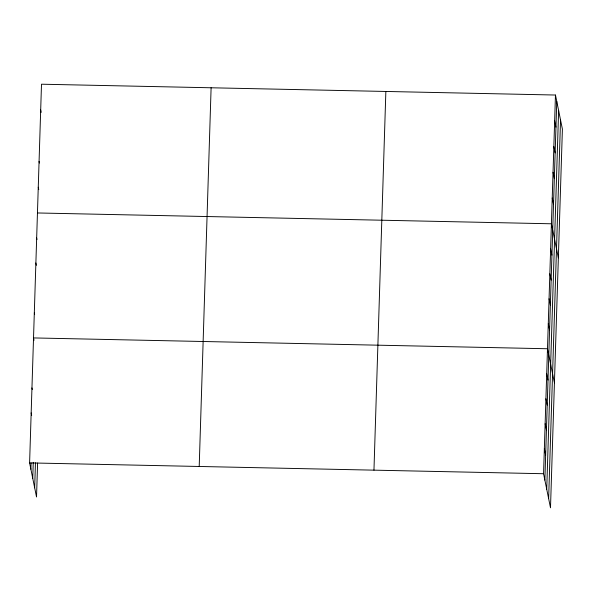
<?xml version="1.0" encoding="UTF-8"?>
<svg xmlns="http://www.w3.org/2000/svg" width="592" height="592" viewBox="0 0 592 592"><rect width="100%" height="100%" fill="white"/><g stroke="black" fill="none" stroke-linecap="round" stroke-linejoin="round"><path stroke-width="0.89" d="M37.599 463.048L36.534 496.969L29.6 462.9L41.499 84.205L555.466 95.031L562.4 129.1L550.501 507.795L543.567 473.726L555.466 95.031M30.895 469.256L31.087 463.011M32.752 478.403L33.256 462.337M34.669 487.823L35.453 462.833M199.208 466.474L211.107 87.779M373.959 470.152L385.858 91.457M544.862 480.082L556.761 101.387M546.727 489.229L558.626 110.534M548.643 498.649L560.543 119.954M37.451 212.965L551.426 223.791L558.352 257.853M29.6 462.9L543.567 473.726M554.66 120.783L555.955 127.139M553.853 146.535L555.141 152.891M553.039 172.287L554.334 178.643M552.232 198.039L553.527 204.395M550.641 248.781L551.929 255.137M549.85 273.778L551.145 280.134M549.065 298.768L550.36 305.124M548.281 323.765L549.576 330.121M554.43 382.824L547.496 348.755L33.529 337.928L34.01 340.311M546.712 373.752L548.007 380.108M545.928 398.742L547.223 405.098M545.143 423.739L546.431 430.095M544.359 448.736L545.646 455.093M40.693 109.957L41.174 112.339M39.072 161.461L39.398 163.052M38.265 187.213L38.746 189.595M36.667 237.954L36.993 239.545M35.883 262.952L36.364 265.334M34.314 312.939L34.632 314.53M31.953 387.915L32.279 389.506M31.169 412.913L31.657 415.295"/></g></svg>
